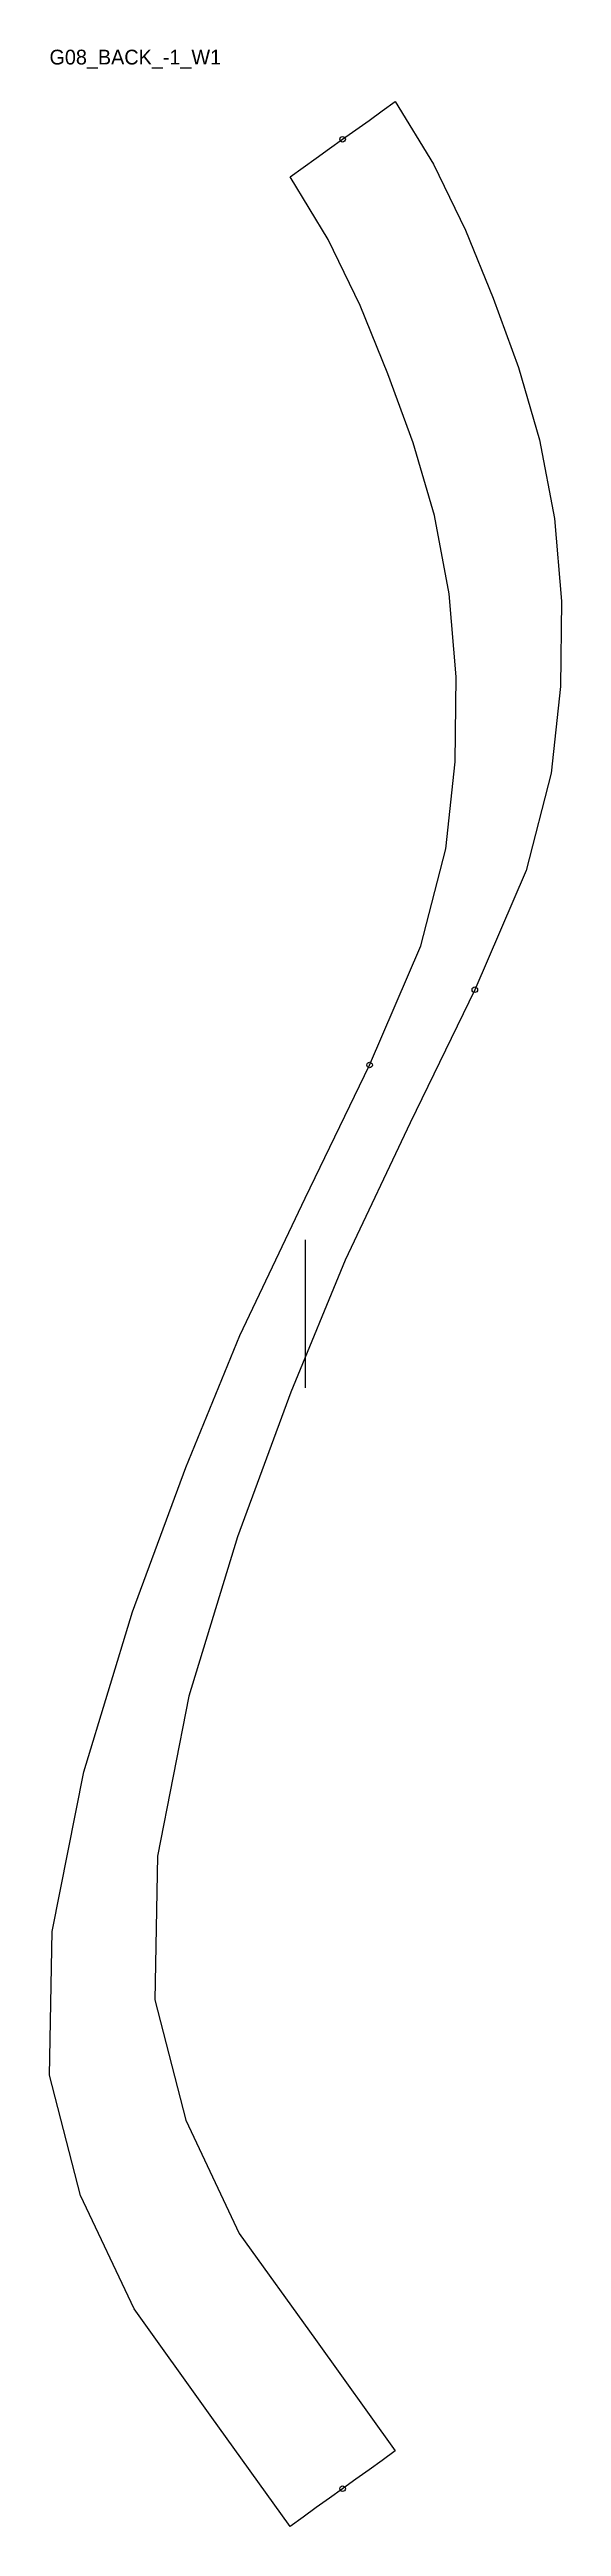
# Model space of a CAD drawing. Header units: millimetres. Extents: x -130 to 147, y 0 to 1339.
import ezdxf

# ---------------------------------------------------------------- set-up
doc = ezdxf.new("R2010")
doc.units = ezdxf.units.MM
for name, color, linetype in [('CUT', 1, 'Continuous'), ('GRAIN', 3, 'Continuous'), ('ID', 7, 'Continuous'), ('NOTCH', 2, 'Continuous'), ('SEAM', 5, 'Continuous')]:
    doc.layers.add(name, color=color, linetype=linetype)

msp = doc.modelspace()

# ---------------------------------------------------------------- linework, layer by layer
at = {"layer": 'CUT'}
msp.add_lwpolyline([(0, 0), (-43.1, 60.2), (-84.3, 117.7), (-113.2, 178.9), (-130, 243.9), (-128.6, 321.7), (-111.5, 408), (-85.2, 494.4), (-56.4, 572.5), (-27.1, 643.8), (8.1, 718.1), (43, 790.1), (70.7, 854.5), (84.2, 907), (89.2, 954), (89.8, 1000), (86, 1044.8), (78.1, 1087.2), (66.5, 1126.4), (52.9, 1163.8), (38, 1200.7), (20.7, 1236.4), (0, 1270.2), (7.1, 1275.3), (14.2, 1280.4), (21.3, 1285.5), (28.4, 1290.6), (35.6, 1295.7), (42.7, 1300.8), (49.8, 1305.9), (56.9, 1311), (77.6, 1277.2), (94.9, 1241.5), (109.8, 1204.6), (123.4, 1167.2), (134.9, 1128), (142.9, 1085.5), (146.7, 1040.8), (146.1, 994.8), (141.1, 947.8), (127.6, 895.2), (99.9, 830.8), (65, 758.9), (29.8, 684.6), (0.5, 613.3), (-28.3, 535.1), (-54.6, 448.8), (-71.7, 362.4), (-73.1, 284.7), (-56.3, 219.7), (-27.4, 158.4), (13.8, 101), (56.9, 40.8), (49.8, 35.7), (42.7, 30.6), (35.6, 25.5), (28.4, 20.4), (21.3, 15.3), (14.2, 10.2), (7.1, 5.1), (0, 0)], close=True, dxfattribs=at)
at = {"layer": 'GRAIN'}
msp.add_line((8.4, 615.5), (8.4, 695.5), dxfattribs=at)
at = {"layer": 'NOTCH'}
for centre in [(28.4, 1290.6), (99.9, 830.8), (43, 790.1), (28.4, 20.4)]:
    msp.add_circle(centre, 1.5, dxfattribs=at)
at = {"layer": 'SEAM'}
msp.add_lwpolyline([(0, 0), (-43.1, 60.2), (-84.3, 117.7), (-113.2, 178.9), (-130, 243.9), (-128.6, 321.7), (-111.5, 408), (-85.2, 494.4), (-56.4, 572.5), (-27.1, 643.8), (8.1, 718.1), (43, 790.1), (70.7, 854.5), (84.2, 907), (89.2, 954), (89.8, 1000), (86, 1044.8), (78.1, 1087.2), (66.5, 1126.4), (52.9, 1163.8), (38, 1200.7), (20.7, 1236.4), (0, 1270.2), (7.1, 1275.3), (14.2, 1280.4), (21.3, 1285.5), (28.4, 1290.6), (35.6, 1295.7), (42.7, 1300.8), (49.8, 1305.9), (56.9, 1311), (77.6, 1277.2), (94.9, 1241.5), (109.8, 1204.6), (123.4, 1167.2), (134.9, 1128), (142.9, 1085.5), (146.7, 1040.8), (146.1, 994.8), (141.1, 947.8), (127.6, 895.2), (99.9, 830.8), (65, 758.9), (29.8, 684.6), (0.5, 613.3), (-28.3, 535.1), (-54.6, 448.8), (-71.7, 362.4), (-73.1, 284.7), (-56.3, 219.7), (-27.4, 158.4), (13.8, 101), (56.9, 40.8), (49.8, 35.7), (42.7, 30.6), (35.6, 25.5), (28.4, 20.4), (21.3, 15.3), (14.2, 10.2), (7.1, 5.1)], close=True, dxfattribs=at)

# ---------------------------------------------------------------- texts
at = {"layer": 'ID'}
msp.add_text('G08_BACK_-1_W1', height=8, dxfattribs=at).set_placement((-130, 1331))

doc.saveas('drawing.dxf')
